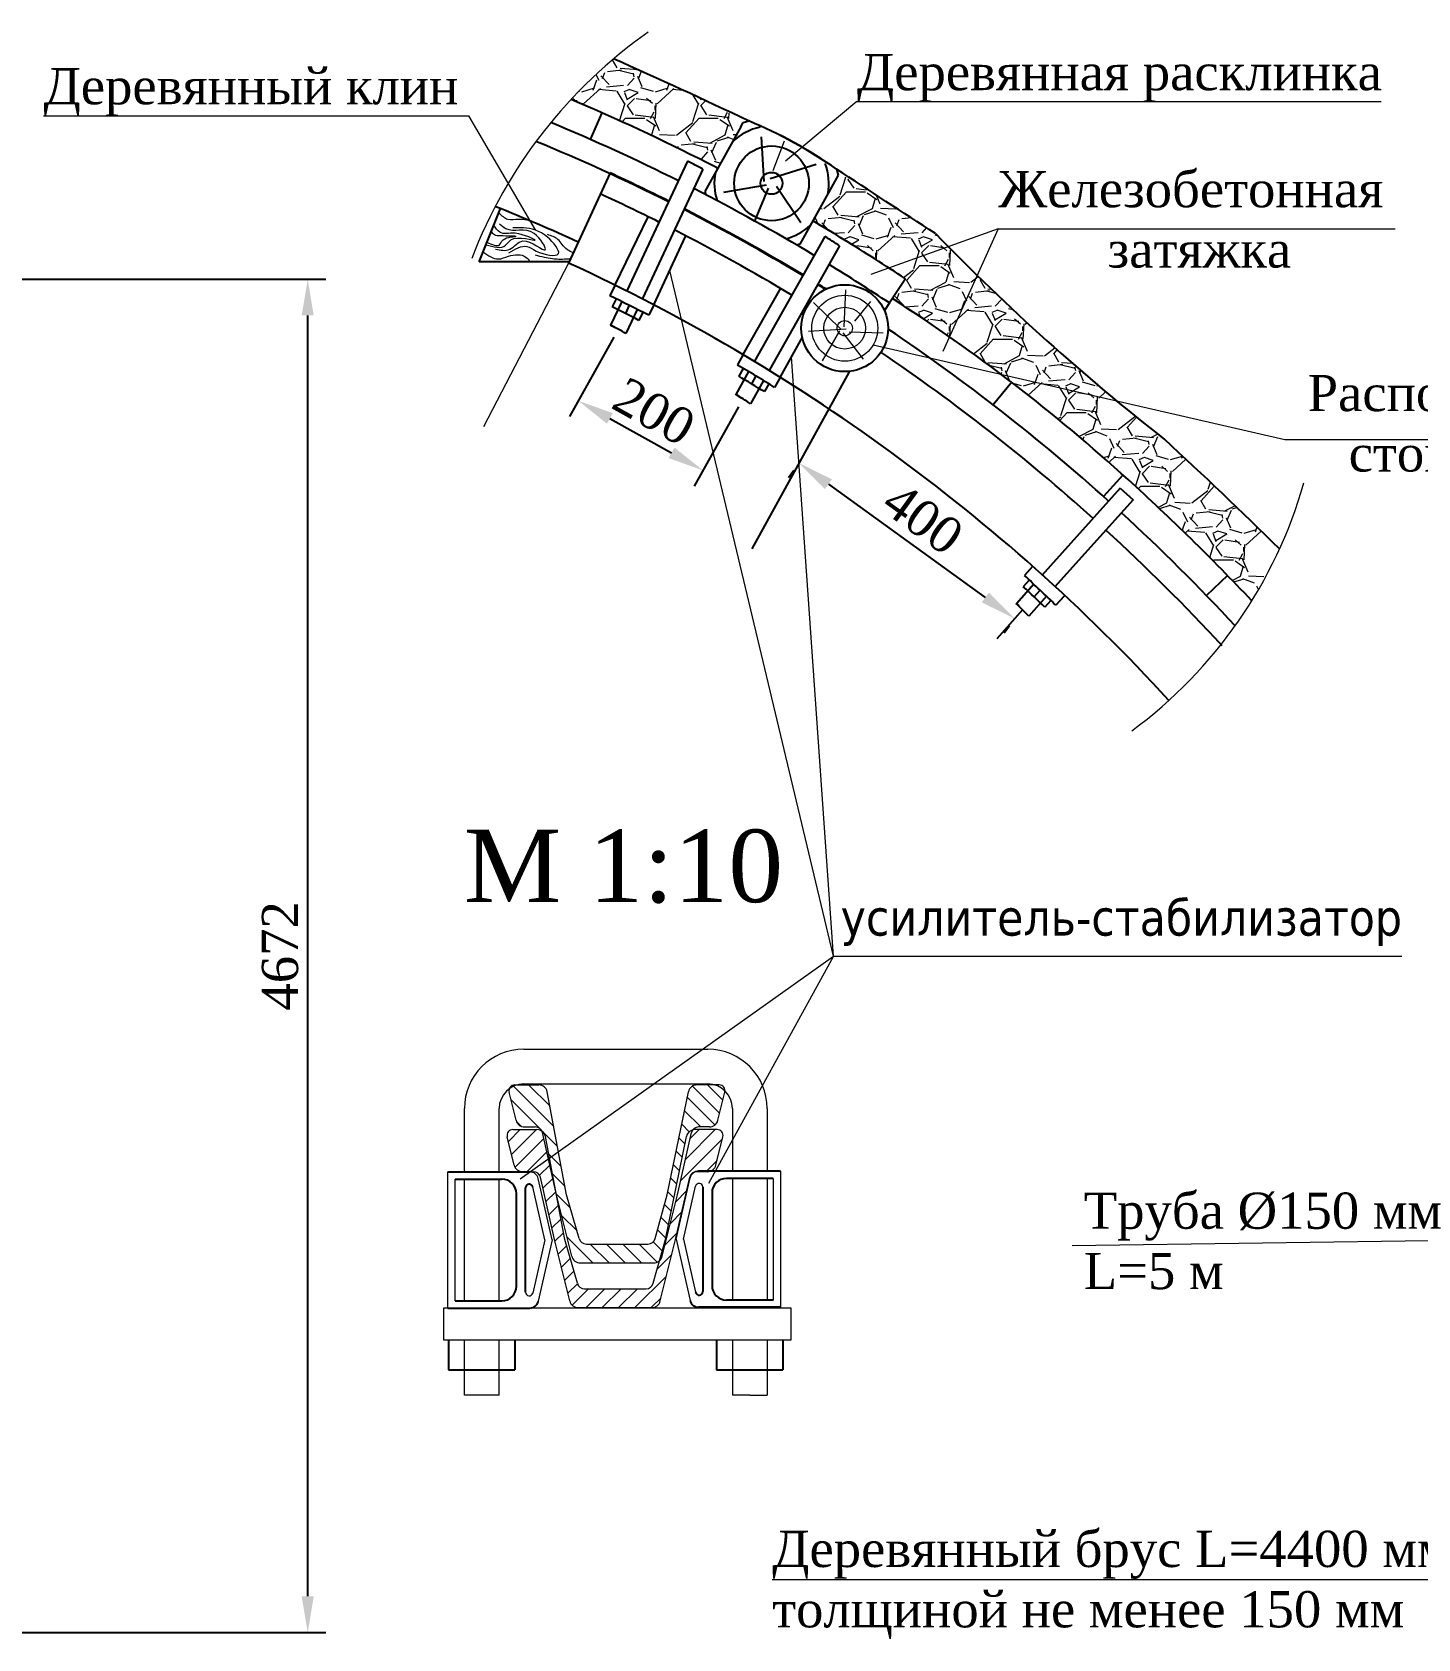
# Model space of a CAD drawing. Header units: millimetres. Extents: x -46762 to 161452, y -66984 to 31524.
# Drawn here: x -29747 to -24964, y 5030 to 10577 of the extents above; entities that cross this region are included whole.
import ezdxf

# ---------------------------------------------------------------- set-up
doc = ezdxf.new("R2010")
doc.units = ezdxf.units.MM
doc.header["$LTSCALE"] = 0.5
doc.linetypes.add('ACAD_ISO10W100', pattern=[18, 12, -3, 0, -3])
doc.styles.get("Standard").update_dxf_attribs({"font": 'TIMES.TTF'})
doc.dimstyles.new('ISO-25', dxfattribs={"dimscale": 50, "dimtxt": 2.5, "dimasz": 2.5, "dimexe": 1.25, "dimexo": 0.625, "dimtad": 1, "dimdec": 0, "dimtxsty": 'Standard', "dimcen": 2.5, "dimadec": 0, "dimazin": 0, "dimtfac": 1, "dimtdec": 0, "dimtmove": 0, "dimatfit": 3, "dimfxl": 1, "dimarcsym": 0})

# ---------------------------------------------------------------- blocks, each defined once
blk = doc.blocks.new('A$C09D607DF')
at = {"linetype": 'Continuous', "lineweight": 5}
h = blk.add_hatch(dxfattribs=at)
h.set_pattern_fill('ANSI31', color=0, scale=0.25, angle=90, style=0)
h.set_pattern_definition([(135, (-98.05743809437104, -98.13134297767908), (-0.5612660075668221, -0.561266007566822), [])])
h.paths.add_polyline_path([(18.94620011367904, 18.96781608404295), (19.42259977347042, 20.91832424968737, 0.04858621249417881), (19.43361533663803, 20.99512557346436, 0.1253742839857061), (18.70571474910826, 21.41343880634327), (17.49440222207103, 21.41343880634327, 0.3502210147694463), (16.9090557325889, 20.94611845854493), (15.45573450500231, 13.82406275634269), (14.60769759159838, 10.81230832636069, -0.3502210147694426), (14.11990885036327, 10.42287470319542), (9.866491824680807, 10.42287470319542, -0.3525944119714199), (9.377784446030967, 10.81643409839149), (8.502949975585139, 13.82406275634265), (7.168284812445222, 20.94116753210855, 0.3525944119711404), (6.581835958065554, 21.41343880634327), (5.088749634815431, 21.41343880634327, 0.08856486940563282), (4.550257220348077, 21.15410124650121, 0.1509262658458923), (4.536084707117013, 20.91832424968737), (5.012484366908367, 18.96781608404297, 0.3456682769124695), (5.595594359707794, 18.50998632978821), (6.340767462832432, 18.50998632978818, -0.2965557098655613), (6.79798676684823, 18.21265549285629, -0.2013704132998615), (7.042166413263805, 17.81733864649024), (7.73530401651486, 14.1211809264855), (7.802669519384837, 13.82406275634264), (8.86200986233723, 9.571166766545199, 0.3414216129694678), (9.442888767998399, 9.122179693283556), (14.51579571258902, 9.122179693283556, 0.1814492454108649), (14.91068194386176, 9.270362040881505), (15.32309323719858, 10.73501708130446), (16.7711309563759, 17.83118075050006, -0.2941898001681649), (17.21497679827233, 18.3061693360509, -0.2385231864864275), (17.617917017755, 18.50998632978818), (18.36309012087959, 18.50998632978818, 0.3456682769124868)])
h = blk.add_hatch(dxfattribs=at)
h.set_pattern_fill('ANSI31', color=0, scale=0.25, style=0)
h.set_pattern_definition([(45, (-98.05743809437104, -98.13134297767908), (-0.561266007566822, 0.5612660075668221), [])])
h.paths.add_polyline_path([(18.4414954126698, 15.45926586165805, 0.2478896031905699), (18.81355884587534, 15.87877040900479), (19.28995850566669, 17.82927857464921, 0.4862503889805882), (18.90121851046706, 18.3243931313051), (17.36176095426733, 18.3243931313051, 0.0618394580033782), (17.21497679827232, 18.30616933605089, 0.1005147359128034), (17.13128136590977, 18.12551316082715), (16.15601496120257, 13.82406275634257), (15.09975849480328, 9.5835474960368, -0.1560792443329042), (14.91068194386176, 9.270362040881514), (14.47505632379467, 7.723262651322528, -0.3502210147694585), (13.98726758255954, 7.333829028157254), (9.733850556877101, 7.333829028157254, -0.3525944119711502), (9.245143178227368, 7.72738842335286), (8.37030870778144, 10.73501708130445), (7.735304016514868, 14.12118092648544), (6.827403114677651, 18.12551316082715, 0.04606503180384051), (6.797986766848235, 18.21265549285629, 0.156266579877491), (6.449194690261834, 18.3243931313051), (4.792183434512921, 18.3243931313051, 0.4862503889805917), (4.403443439313293, 17.82927857464921), (4.879843099104662, 15.8787704090048, 0.345668276912469), (5.462953091904088, 15.42094065475004), (6.208126195028711, 15.42094065475001, -0.3532775433683881), (6.697091273641179, 15.02619345844443), (7.670028251581131, 10.73501708130454), (8.729368594533488, 6.482121091507057, 0.3414216129694682), (9.310247500194663, 6.03313401824542), (14.38315444478532, 6.03313401824542, 0.3414216129703957), (14.96403335044698, 6.482121091509003), (16.02337369339886, 10.73501708130442), (16.99631067133883, 15.02619345844446, -0.2873466245577055), (17.36679549029376, 15.40670641914097, -0.1058133088750645), (17.61237406432416, 15.45926586165805)])
at = {"color": 0, "linetype": 'Continuous', "lineweight": 9}
for p, q in [((5.286857255078303, 14.92270792615773), (26.92926857557563, 30.30862839939653)), ((26.92926857557563, 30.30862839939653), (18.29311325521326, 14.61083152129572)), ((26.92926857557563, 30.30862839939653), (66.15613676279713, 30.30862839939653)), ((24.00268378261534, 6.003045109688031), (4.013563597027314e-07, 6.00304510968806)), ((4.013563597027314e-07, 6.00304510968806), (4.013563597027314e-07, 3.802799133072654)), ((1.444902871734527, 6.00304510968806), (1.444902871734513, 6.005328826361335)), ((3.845437835231692, 6.00304510968806), (3.845437835231678, 6.005328826361335)), ((19.94902654869203, 6.100595488108951), (19.94902654869203, 6.003045109688031)), ((22.34956151218923, 6.100595488108951), (22.34956151218923, 6.003045109688031)), ((24.00268378261534, 3.802799133072625), (24.00268378261534, 6.003045109688031)), ((4.013563597027314e-07, 3.802799133072654), (24.00268378261534, 3.802799133072625))]:
    blk.add_line(p, q, dxfattribs=at)
at = {"color": 0, "linetype": 'Continuous', "lineweight": 20}
for p, q in [((5.545816767708857, 23.87655596583267), (18.24864761621487, 23.87655596583267)), ((5.545816767708843, 21.47602100233547), (18.24864761621485, 21.47602100233547)), ((1.444902871734527, 15.40881576042801), (1.444902871734527, 19.77564206985829)), ((3.845437835231706, 15.40881576042798), (3.845437835231692, 19.77564206985829)), ((19.949026548692, 19.77564206985829), (19.94902654869203, 15.50408242217563)), ((22.34956151218923, 19.77564206985829), (22.34956151218923, 15.50408242217563)), ((0.3085067102103523, 6.005328826361335), (0.3085067102103523, 15.40881576042801)), ((0.8086921854266649, 6.505514301577648), (0.8086921854266649, 14.9086302852117)), ((1.444902871734527, 6.505514301577648), (1.444902871734513, 14.90863028521167)), ((3.845437835231678, 6.50551430157762), (3.845437835231706, 14.90863028521164)), ((19.949026548692, 15.00389694695929), (19.94902654869206, 6.600780963325292)), ((22.34956151218923, 15.00389694695929), (22.3495615121892, 6.600780963325292)), ((22.76805701630498, 14.95908038644174), (22.76805701630498, 6.555964402807689)), ((23.26824249152129, 15.45926586165805), (23.26824249152129, 6.055778927591376)), ((1.44490287173447, 1.257269559573615e-07), (1.444902871734513, 3.802799133072654)), ((3.845437835231692, 1.257269559573615e-07), (3.845437835231692, 3.802799133072654)), ((19.94902654869203, 3.802799133072625), (19.949026548692, 1.518615505347043e-06)), ((22.34956151218923, 3.802799133072625), (22.34956151218923, 1.518615476925333e-06)), ((3.845437835231692, 1.257269559573615e-07), (2.645170353483095, 1.257269559573615e-07)), ((21.14929403044063, 1.257269275356521e-07), (19.94902654869203, 1.518615505347043e-06)), ((21.14929403044063, 1.257269275356521e-07), (22.34956151218923, 1.518615505347043e-06))]:
    blk.add_line(p, q, dxfattribs=at)
at = {"lineweight": 15}
for p, q in [((4.924824702316641, 21.41343880634327), (6.581835958065554, 21.41343880634327)), ((19.03385977827078, 21.41343880634327), (17.49440222207103, 21.41343880634327)), ((5.012484366908367, 18.96781608404297), (4.536084707117013, 20.91832424968737)), ((8.502949975585139, 13.82406275634264), (7.168284812445222, 20.94116753210855)), ((15.4557345050023, 13.82406275634264), (16.9090557325889, 20.94611845854493)), ((18.94620011367904, 18.96781608404294), (19.42259977347042, 20.91832424968737)), ((4.879843099104662, 15.8787704090048), (4.403443439313293, 17.82927857464921)), ((4.792183434512921, 18.3243931313051), (6.449194690261834, 18.3243931313051)), ((5.595594359707817, 18.50998632978821), (6.340767462832432, 18.50998632978818)), ((7.80266951938485, 13.82406275634264), (6.827403114677651, 18.12551316082715)), ((8.370308707781433, 10.73501708130448), (7.035643544641502, 17.85212185707039)), ((15.32309323719859, 10.73501708130448), (16.77641446478519, 17.85707278350677)), ((16.15601496120259, 13.82406275634264), (17.13128136590977, 18.12551316082715)), ((18.90121851046707, 18.3243931313051), (17.36176095426733, 18.3243931313051)), ((18.36309012087959, 18.50998632978818), (17.617917017755, 18.50998632978818)), ((18.81355884587533, 15.87877040900477), (19.28995850566669, 17.82927857464921)), ((5.462953091904112, 15.42094065475004), (6.208126195028711, 15.42094065475001)), ((7.670028251581144, 10.73501708130448), (6.694761846873931, 15.03646748578899)), ((16.02337369339888, 10.73501708130448), (16.99864009810607, 15.03646748578899)), ((18.23044885307588, 15.42094065475001), (17.48527574995127, 15.42094065475001)), ((8.858925985784154, 9.583547496036772), (7.80266951938485, 13.82406275634264)), ((9.3777844460311, 10.81643409839103), (8.502949975585139, 13.82406275634264)), ((14.60769759159838, 10.81230832636069), (15.4557345050023, 13.82406275634264)), ((15.09975849480328, 9.5835474960368), (16.15601496120259, 13.82406275634264)), ((8.72628471798042, 6.494501820998607), (7.670028251581144, 10.73501708130448)), ((9.245143178227366, 7.727388423352863), (8.370308707781433, 10.73501708130448)), ((9.866491824680807, 10.42287470319542), (14.11990885036327, 10.42287470319542)), ((14.47505632379467, 7.723262651322528), (15.32309323719859, 10.73501708130448)), ((14.96711722699958, 6.494501820998636), (16.02337369339888, 10.73501708130448)), ((9.442888767998411, 9.122179693283556), (14.51579571258902, 9.122179693283556)), ((9.733850556877101, 7.333829028157254), (13.98726758255954, 7.333829028157254)), ((9.310247500194677, 6.03313401824542), (14.38315444478532, 6.03313401824542))]:
    blk.add_line(p, q, dxfattribs=at)
at = {"color": 0, "linetype": 'Continuous'}
for p, q in [((0.3085067102103523, 15.40881576042801), (5.964375137407458, 15.40881576042796)), ((0.8086921854266649, 14.9086302852117), (4.034832760746056, 14.90863028521167)), ((23.26824249152129, 15.45926586165805), (17.61237406432416, 15.45926586165805)), ((22.76805701630498, 14.95908038644174), (19.54191644098559, 14.95908038644174)), ((5.035203711178681, 7.505885252010245), (5.035203711178681, 13.90825933477905)), ((5.671834905497448, 7.097743178098796), (5.671834905497448, 14.31640140869052)), ((17.9049142962342, 14.36685150992056), (17.9049142962342, 7.148193279328837)), ((18.54154549055296, 13.95870943600912), (18.54154549055296, 7.556335353240314)), ((0.3085067102103523, 6.005328826361335), (5.964375137407472, 6.005328826361335)), ((0.8086921854266649, 6.505514301577648), (4.034832760746056, 6.50551430157762)), ((23.26824249152129, 6.055778927591376), (17.61237406432416, 6.05577892759139)), ((22.76805701630498, 6.555964402807689), (19.54191644098559, 6.555964402807689)), ((0.3550143466170539, 3.802799133072668), (0.3550143466170539, 1.74460190262198)), ((4.935326360349137, 3.802799133072668), (4.935326360349137, 1.74460190262198)), ((18.85913802357459, 3.802799133072639), (18.85913802357459, 1.744601902621952)), ((23.43945003730667, 3.802799133072639), (23.43945003730667, 1.744601902621952)), ((0.3550143466170539, 1.74460190262198), (4.935326360349137, 1.74460190262198)), ((18.85913802357459, 1.744601902621952), (23.43945003730667, 1.744601902621952))]:
    blk.add_line(p, q, dxfattribs=at)
at = {"lineweight": 20}
for p, q in [((7.509590697824663, 10.70707229339465), (6.549523446695261, 14.9414862399538)), ((16.06715850390698, 10.75752239462471), (17.02722575503635, 14.9919363411839)), ((16.58003922212188, 10.75752239462469), (17.4109193209984, 14.42215138229454)), ((6.996709979609747, 10.70707229339462), (6.165829880733227, 14.37170128106453)), ((6.996709979609747, 10.70707229339462), (6.165829880733227, 7.04244330572476)), ((7.509590697824663, 10.70707229339465), (6.549523446695275, 6.472658346835487)), ((16.06715850390698, 10.75752239462471), (17.02722575503635, 6.523108448065557)), ((16.5800392221219, 10.75752239462474), (17.41091932099842, 7.092893406954829))]:
    blk.add_line(p, q, dxfattribs=at)
at = {"color": 0, "linetype": 'ACAD_ISO10W100', "lineweight": 20}
blk.add_line((2.645170353483095, 1.257269559573615e-07), (1.444902871734499, 1.257269559573615e-07), dxfattribs=at)
at = {"color": 0, "linetype": 'Continuous', "lineweight": 20}
for centre, radius, start, end in [((5.545816767708843, 19.77564206985829), 4.100913895974372, 90, 180), ((18.24864761621485, 19.77564206985829), 4.100913895974372, 0, 90), ((5.545816767708843, 19.77564206985829), 1.700378932477179, 90, 180), ((18.24864761621485, 19.77564206985829), 1.700378932477179, 0, 90), ((17.65482155862603, 14.36685150992054), 0.2500927376081563, 0, 167.2253243879891), ((5.92192764310559, 7.097743178098824), 0.2500927376081563, 180, 347.2253243879891)]:
    blk.add_arc(centre, radius, start, end, dxfattribs=at)
at = {"lineweight": 15}
for centre, radius, start, end in [((4.924824702316641, 21.01327160993043), 0.4001671964128593, 90, 193.725423618756), ((6.581835958065554, 20.81318801172398), 0.600250794619289, 12.31053783075211, 90), ((17.49440222207103, 20.81318801172398), 0.600250794619289, 90, 167.2053068036411), ((19.03385977827078, 21.01327160993043), 0.4001671964128593, 346.274576381244, 90), ((5.595594359707817, 19.11023712440749), 0.600250794619289, 193.725423618756, 270), ((18.36309012087959, 19.11023712440749), 0.600250794619289, 270, 346.274576381244), ((4.792183434512921, 17.92422593489226), 0.4001671964128593, 90, 193.725423618756), ((6.340767462832432, 18.00977733427212), 0.5002089955160741, 13.37803375582562, 90), ((6.449194690261834, 17.72414233668582), 0.600250794619289, 12.31053783075211, 90), ((17.36176095426733, 17.72414233668582), 0.600250794619289, 90, 167.2053068036411), ((17.617917017755, 18.00977733427209), 0.5002089955160741, 90, 166.6219662441744), ((18.90121851046707, 17.92422593489226), 0.4001671964128593, 346.274576381244, 90), ((5.462953091904112, 16.02119144936933), 0.600250794619289, 193.725423618756, 270), ((18.23044885307588, 16.02119144936933), 0.600250794619289, 270, 346.274576381244), ((6.208126195028711, 14.92073165923398), 0.5002089955160741, 13.37803375582562, 90), ((17.48527574995124, 14.92073165923398), 0.5002089955160329, 89.99999999999675, 166.6219662441777), ((9.866491824680793, 10.92308369871148), 0.5002089955160741, 192.3105378307521, 270), ((14.11990885036326, 10.92308369871148), 0.5002089955160741, 270, 347.2053068036411), ((9.442888767998397, 9.72243048790287), 0.600250794619289, 193.3780337558256, 270), ((14.51579571258901, 9.72243048790287), 0.600250794619289, 270, 346.6219662441744), ((9.733850556877087, 7.834038023673344), 0.5002089955160741, 192.3105378307521, 270), ((13.98726758255953, 7.834038023673344), 0.5002089955160741, 270, 347.2053068036411), ((9.310247500194663, 6.633384812864705), 0.600250794619289, 193.3780337558256, 270), ((14.3831544447853, 6.633384812864705), 0.600250794619289, 270, 346.6219662441744)]:
    blk.add_arc(centre, radius, start, end, dxfattribs=at)
at = {"color": 0, "linetype": 'Continuous'}
for centre, radius, start, end in [((4.034832760746042, 13.90825933477907), 1.000370950432625, 0, 90), ((5.92192764310559, 14.31640140869052), 0.2500927376081563, 12.77467561201012, 180), ((19.54191644098557, 13.95870943600909), 1.000370950432625, 90, 180), ((4.034832760746042, 7.505885252010273), 1.000370950432625, 270, 0), ((17.65482155862603, 7.148193279328837), 0.2500927376081563, 192.7746756120101, 0), ((19.54191644098557, 7.556335353240286), 1.000370950432625, 180, 270), ((5.964375137407472, 6.60532882636133), 0.6, 270, 347.2253243879891), ((17.61237406432416, 6.655778927591371), 0.6, 192.7746756120109, 270)]:
    blk.add_arc(centre, radius, start, end, dxfattribs=at)
at = {"color": 0, "linetype": 'Continuous', "lineweight": 15}
for centre, start, end in [((5.964375137407458, 14.80881576042799), 12.77467561201091, 90), ((17.61237406432416, 14.85926586165806), 90, 167.2253243879891)]:
    blk.add_arc(centre, 0.6, start, end, dxfattribs=at)
at = {"color": 0, "linetype": 'Continuous', "insert": (27.42054997481841, 34.22404345113307), "char_height": 2.5, "width": 127.9812, "attachment_point": 1}
blk.add_mtext('{\\fTahoma|b0|i0|c204|p32;усилитель-стабилизатор}', dxfattribs=at)
blk = doc.blocks.new('*D14')
at = {"color": 0, "lineweight": -2}
for p, q in [((-27739.60231879474, 9524.283995033382), (-27892.66715859415, 9250.160636951896)), ((-27308.67208789503, 9283.661425621476), (-27461.73692769443, 9009.53806753999)), ((-27753.05822377808, 9243.78919131347), (-27540.40513207333, 9125.048082775898))]:
    blk.add_line(p, q, dxfattribs=at)
at = {"color": 0}
for points in [[(-27742.90143537189, 9261.97895291305), (-27763.21501218428, 9225.59942971389), (-27862.19679337557, 9304.729921750637)], [(-27530.24834366714, 9143.237844375479), (-27550.56192047953, 9106.858321176318), (-27431.26656247585, 9064.107352338731)]]:
    blk.add_solid(points, dxfattribs=at)
at = {"layer": 'Defpoints', "color": 0}
for p in [(-27724.36713618545, 9551.568637432752), (-27293.43690528573, 9310.946068020847), (-27431.26656247585, 9064.107352338731)]:
    blk.add_point(p, dxfattribs=at)
at = {"color": 0, "lineweight": 15, "insert": (-27600.4988851337, 9267.216805652435), "char_height": 125, "attachment_point": 5, "rotation": 330.8219082377833}
blk.add_mtext('200', dxfattribs=at)
blk = doc.blocks.new('*D15')
at = {"color": 0, "lineweight": -2}
for p, q in [((-27118.34927339626, 9064.251981362057), (-27136.6355470153, 9038.910815304775)), ((-26998.69833554902, 9016.448052943331), (-26457.04628378178, 8625.59004733534)), ((-26373.96789317212, 8527.103786802727), (-26392.25416679116, 8501.762620745445))]:
    blk.add_line(p, q, dxfattribs=at)
at = {"color": 0}
for points in [[(-26986.50748646974, 9033.34216364807), (-27010.8891846283, 8999.553942238588), (-27100.06299977746, 9089.593147418997)], [(-26444.8554347025, 8642.484158040079), (-26469.23713286105, 8608.695936630596), (-26355.68161955333, 8552.44495285967)]]:
    blk.add_solid(points, dxfattribs=at)
at = {"layer": 'Defpoints', "color": 0}
for p in [(-27100.06299977734, 9089.593147419168), (-26355.68161955321, 8552.444952859838), (-26355.68161955333, 8552.44495285967)]:
    blk.add_point(p, dxfattribs=at)
at = {"color": 0, "lineweight": 15, "insert": (-26672.38065453777, 8897.91953170702), "char_height": 125, "attachment_point": 5, "rotation": 324.1856525165645}
blk.add_mtext('400', dxfattribs=at)
blk = doc.blocks.new('*D16')
at = {"color": 0, "lineweight": -2}
for p, q in [((-30194.3354701377, 9724.22949339533), (-28733.52524165245, 9724.22949339533)), ((-28796.02524165245, 5177.229493395344), (-28796.02524165245, 9599.22949339533)), ((-30194.33547013759, 5052.229493395344), (-28733.52524165245, 5052.229493395344))]:
    blk.add_line(p, q, dxfattribs=at)
at = {"color": 0}
for points in [[(-28816.85857498578, 9599.22949339533), (-28775.19190831911, 9599.22949339533), (-28796.02524165245, 9724.22949339533)], [(-28816.85857498578, 5177.229493395344), (-28775.19190831912, 5177.229493395344), (-28796.02524165245, 5052.229493395344)]]:
    blk.add_solid(points, dxfattribs=at)
at = {"layer": 'Defpoints', "color": 0}
for p in [(-30225.5854701377, 9724.22949339533), (-28796.02524165245, 9724.22949339533), (-30225.58547013759, 5052.229493395344)]:
    blk.add_point(p, dxfattribs=at)
at = {"color": 0, "lineweight": 15, "insert": (-28891.03695758612, 7388.229493395333), "char_height": 125, "attachment_point": 5, "rotation": 90}
blk.add_mtext('4672', dxfattribs=at)

msp = doc.modelspace()

# ---------------------------------------------------------------- hatches: boundary and pattern name
at = {"lineweight": 9, "ltscale": 2}
h = msp.add_hatch(dxfattribs=at)
h.set_pattern_fill('GRAVEL', color=256, scale=10, style=0)
h.set_pattern_definition([(228.0128, (-75168.02193889493, -15744.16491328317), (-2032.001726589601, -2286.002808951258), [34.1721, -3383.05]), (184.9697, (-75190.88193889527, -15769.5649132832), (3048.004930617913, 253.9982075387458), [58.6405, -5805.400000000001]), (132.5104, (-75249.3019388952, -15774.64491328321), (2539.99815183317, -2794.002729246041), [41.3482, -4093.47]), (267.2737, (-75348.36193889525, -15838.14491328318), (253.9988970828173, 5079.998365336643), [53.40049999999999, -5286.639999999999]), (292.8337, (-75350.90193889529, -15891.48491328321), (-1270.003605550191, 3048.001733005111), [52.36340000000001, -5183.980000000001]), (357.2737, (-75330.58193889546, -15939.74491328319), (-5079.998365336643, 253.9988970828175), [53.40049999999999, -5286.639999999999]), (37.6942, (-75277.24193889514, -15942.2849132832), (-3302.002086123994, -2539.997735698489), [70.6194, -6991.310000000001]), (72.2553, (-75221.36193889525, -15899.1049132832), (1778.00355654672, 5588.00162060364), [66.67200000000003, -6600.530000000002]), (121.4296, (-75201.04193889495, -15835.60491328318), (-2032.000523526448, 3301.996115997269), [53.5813, -5304.55]), (175.2364, (-75228.9819388949, -15789.8849132832), (2793.997805305446, -253.9976162721156), [61.17129999999997, -2997.389999999999]), (222.3974, (-75289.94193889532, -15784.80491328319), (-3048.000091723971, -2793.996365063697), [79.10780000000001, -7831.680000000001]), (138.8141, (-75096.90193889529, -15840.68491328319), (-1777.998867422473, 1523.997655712401), [27.0005, -2673.06]), (171.4692, (-75117.22193889512, -15822.90491328319), (3301.994959559141, -508.0012800045699), [51.36819999999996, -5085.459999999997]), (225, (-75168.02193889493, -15815.2849132832), (-5.329070518200752e-14, -253.9998268700197), [35.9209, -323.289]), (203.1986, (-75185.8019388952, -15784.80491328319), (1270.004282559083, 508.0022274306265), [19.3441, -1915.06]), (291.8014, (-75203.58193889546, -15792.42491328318), (-254.0001781894509, 762.0004908731864), [27.3566, -1340.48]), (30.9638, (-75193.4219388953, -15817.82491328318), (761.9991954808227, 508.0003958660552), [44.43199999999998, -1436.629999999999]), (161.5651, (-75155.32193889521, -15794.96491328319), (508.0002318180981, -253.9996222465077), [32.1287, -771.0899999999999]), (16.38950000000001, (-75350.90193889529, -15792.42491328318), (2540.001401396935, 761.9984149967805), [45.0088, -4455.88]), (70.3462, (-75307.72193889512, -15779.7249132832), (-1015.997168867651, -2793.9960488545), [37.7599, -3738.22]), (293.1986, (-75155.32193889521, -15744.16491328317), (-508.0022274306264, 1270.004282559084), [38.688, -1895.72]), (343.6105, (-75140.08193889499, -15779.7249132832), (-2540.001401396935, 761.9984149967812), [45.00879999999999, -4455.879999999998]), (339.444, (-75350.90193889529, -15949.90491328319), (-1270.001576425591, 507.9993836050139), [43.40349999999999, -2126.77]), (294.7751, (-75310.26193889516, -15965.14491328318), (-1269.997040362684, 2793.998702615667), [36.36719999999998, -3600.359999999998]), (66.80140000000002, (-75152.78193889518, -15998.1649132832), (508.0022274306268, 1270.004282559083), [38.688, -1895.72]), (17.35400000000001, (-75137.54193889542, -15962.60491328318), (-3302.000178185996, -1015.998467560563), [42.57829999999999, -4215.239999999999]), (69.444, (-75277.24193889514, -15998.1649132832), (-507.9993836050145, -1270.001576425591), [21.7018, -2148.48]), (101.3098999999999, (-75168.02193889493, -15998.1649132832), (-253.9987462887348, 1015.996746090262), [12.9515, -1282.2]), (165.9638, (-75170.56193889544, -15985.46491328316), (762.0005354697174, -253.9995604123642), [52.3634, -994.9049999999999]), (186.0090000000001, (-75221.36193889525, -15972.76491328318), (2539.996254442795, 253.9994068547859), [48.52670000000001, -4804.140000000001]), (303.6901, (-75193.4219388953, -15840.68491328319), (-254.0000871307233, 507.999509923184), [36.63240000000001, -879.1780000000002]), (353.1572, (-75173.10193889501, -15871.16491328317), (4318.001785664343, -508.002275165484), [63.95569999999999, -6331.599999999999]), (60.94540000000001, (-75109.60193889547, -15878.7849132832), (-1015.997636582909, -1777.995761083413), [26.1508, -2588.94]), (90, (-75096.90193889529, -15855.92491328318), (-254, 254), [15.24, -238.76]), (120.2564, (-75226.44193889532, -15965.14491328318), (1015.997846683611, -1777.999103247756), [35.2867, -3493.39]), (48.01279999999999, (-75244.22193889512, -15934.66491328317), (2032.001726589601, 2286.002808951258), [68.3443, -3348.880000000001]), (0, (-75198.50193889538, -15883.86491328321), (254, 254), [66.04, -187.96]), (325.3048, (-75132.46193889534, -15883.86491328321), (-2539.995599095369, 1778.000169048476), [40.161, -3975.93]), (254.0546, (-75099.44193889532, -15906.7249132832), (-254.0006479701474, -1016.002420320363), [36.98290000000001, -1812.17]), (207.646, (-75109.60193889547, -15942.2849132832), (-4825.998304902272, -2540.001597472339), [60.2145, -5961.25]), (175.4261, (-75162.94193889532, -15970.22491328317), (-3302.000760474751, 253.9987711219462), [63.70289999999998, -6306.579999999998]), (175.4261, (-75162.94193889532, -15970.22491328317), (-3302.000760474751, 253.9987711219462), [63.70289999999998, -6306.579999999998])])
edge = h.paths.add_edge_path()
edge.add_line((-27001.01959570502, 10018.27750439606), (-27052.62134874013, 9925.604857740296))
edge.add_arc((-30611.78994731191, 3874.760380567161), 7019.999999999939, 56.456750909432174, 59.53552215327932, ccw=False)
edge.add_line((-26732.77467873884, 9725.712486521654), (-26777.99354027196, 9657.506157132097))
edge.add_arc((-30036.82089577108, 4574.85580759908), 6037.656027677945, 47.58526394354152, 57.33334976825648, ccw=False)
edge.add_arc((-30999.40200929908, 3462.680848196753), 7508.112089922222, 43.322250167122775, 47.88667594765559, ccw=False)
edge.add_arc((-26907.54382377775, 9462.830463255108), 1611.937425886428, 328.2247887507435, 335.4426748058747)
edge.add_arc((-36393.02591561531, -2304.460540118023), 15591.322076701, 45.37873856102858, 47.39227375525829)
edge.add_arc((-21058.53508575452, 15283.2160336028), 7759.202396224588, 224.1154247211215, 231.9764750991722, ccw=False)
edge.add_arc((-30611.78994731238, 3874.760380567335), 7207.499999999898, 56.45675090943025, 59.9912567646652)
edge.add_arc((-27194.99107369227, 10055.33781128341), 197.4801271499235, -10.816606256766988, 17.91641756815079, ccw=False)
edge = h.paths.add_edge_path()
edge.add_line((-27380.81464015558, 10107.0311195949), (-27292.612431362, 10265.43527544253))
edge.add_line((-27292.61243136186, 10265.43527544257), (-27283.8249341116, 10267.93683057315))
edge.add_arc((-30611.78994731238, 3874.760380567161), 7207.499999999993, 62.50078970643623, 62.93395090022079)
edge.add_arc((-30361.03973676921, 4384.633088614231), 6639.377259074061, 62.85876709218372, 66.75297059805753)
edge.add_arc((-26645.98054099833, 9189.237944975896), 1696.143060100733, 130.1882152694895, 137.0368818278195)
edge.add_arc((-30848.5264956039, 3389.638995733396), 7559.717895889378, 63.00920266219691, 66.93820090047268, ccw=False)
edge.add_arc((-30611.78994731238, 3874.760380566957), 7020.000000000182, 62.59657258708057, 62.93395089995562, ccw=False)
edge = h.paths.add_edge_path()
edge.add_arc((-27194.99107369227, 10055.33781128341), 37.80096561042683, 193.7548780016032, 240.8901735050172)
edge.add_line((-27213.38068511528, 10022.31153094803), (-27215.05552441654, 10018.26062556707))
edge.add_arc((-30611.78994731191, 3874.760380567015), 7019.999999999785, 61.06184317127924, 61.45995801535967)
edge.add_line((-27257.82476676819, 10041.71405054858), (-27231.70797679916, 10046.34992903501))

# ---------------------------------------------------------------- linework, layer by layer
at = {"lineweight": 15, "ltscale": 0.05}
for p, q in [((-26900.24048282175, 10337.33571437186), (-27147.31011348413, 10132.05094835501)), ((-26900.24048282175, 10337.33571437186), (-25090.76579578905, 10337.33571437186)), ((-26412.55724627554, 9897.974274940525), (-26852.59681942407, 9740.712632350123)), ((-26157.6710612444, 6387.904726516699), (-24832.5951640054, 6406.691788522294))]:
    msp.add_line(p, q, dxfattribs=at)
at = {"lineweight": 15, "ltscale": 2}
for p, q in [((-29708.12491183096, 10288.66034941328), (-28240.8607855672, 10288.66034941328)), ((-28240.8607855672, 10288.66034941328), (-28011.24657016189, 9894.276596667105)), ((-26412.55724627554, 9897.974274940525), (-26604.21132776319, 9475.058276523105)), ((-26412.55724627554, 9897.974274940525), (-25042.07195529234, 9897.974274940525)), ((-27895.65396760518, 9780.0635344908), (-28189.60944449682, 9214.812354703172)), ((-26981.05899322472, 7387.576224537388), (-27546.45353749038, 9754.61425694346)), ((-26844.0414143839, 9497.86208274416), (-25422.87132541569, 9170.628640293198)), ((-26981.05899322472, 7387.576224537388), (-27125.67683991983, 9455.926942771139)), ((-25422.87132541569, 9170.628640293198), (-24490.15699337324, 9170.628640293198)), ((-27192.86091060167, 5235.466182736518), (-24904.77770724101, 5235.466182736518))]:
    msp.add_line(p, q, dxfattribs=at)
at = {"ltscale": 2}
for p, q in [((-27780.58038999407, 10298.5172597267), (-27820.91101046863, 10207.01075147652)), ((-28204.67669622922, 9784.524126752767), (-28130.62428980738, 9967.985993324537)), ((-27734.97679715001, 9704.656295639761), (-27620.90690158111, 9940.195954980372)), ((-27600.64763343507, 9637.947459130082), (-27492.25944154532, 9871.281054756837)), ((-27893.60232439285, 9784.524126752767), (-28204.67669622922, 9784.524126752767)), ((-26732.7746787385, 9725.712486521643), (-26788.03130649612, 9642.365590425452)), ((-27292.56660841711, 9464.398466453058), (-27163.19420568034, 9692.93011590733)), ((-27163.60322135915, 9387.829295820193), (-27087.75045848088, 9524.024589722085)), ((-26926.70451803751, 9404.741825133333), (-27263.04409092045, 8793.309545655466)), ((-26366.09447645678, 9368.503464979294), (-26429.91301961738, 9290.636266480105)), ((-25982.04629255961, 9048.343622013072), (-26048.83663422806, 8973.707655507023)), ((-25621.5796383658, 8701.364499664287), (-25693.45879297798, 8631.841934030926)), ((-26328.52791877958, 8583.04906911715), (-26417.57487425566, 8482.686934302892))]:
    msp.add_line(p, q, dxfattribs=at)
at = {"ltscale": 0.05}
for p, q in [((-27300.99905639181, 10250.37356353667), (-27292.6124313617, 10265.43527544257)), ((-27292.6124313617, 10265.43527544257), (-27273.66310301259, 10270.8296201806)), ((-27300.99905639181, 10250.37356353667), (-27425.00301654218, 10027.67230811376)), ((-27220.99647956602, 10062.09754787704), (-27229.5098978906, 10216.2345434396)), ((-27199.79724341501, 10071.98225774658), (-27041.51806797963, 10121.82505051162)), ((-26970.76223478907, 10104.04717612162), (-26964.97913084168, 10083.00331445305)), ((-27214.03282816063, 10049.48736826143), (-27360.83560690968, 10023.42904162336)), ((-27178.24441213561, 10046.01297677198), (-27093.4448399792, 9920.16054813751)), ((-26964.97913084168, 10083.00331445305), (-27097.36971602251, 9845.2403471242)), ((-27425.00301654218, 10027.67230811376), (-27421.5381397069, 10015.50084113626)), ((-27206.60211435134, 10038.70674496068), (-27253.51239670272, 9925.245641525253)), ((-27097.36971602251, 9845.2403471242), (-27108.0623838141, 9842.196443130642))]:
    msp.add_line(p, q, dxfattribs=at)
at = {"lineweight": 9, "ltscale": 2}
msp.add_line((-27189.01608525848, 10099.30447868403), (-27150.4934574943, 10202.24660395286), dxfattribs=at)
for p, q in [((-27484.73369516905, 10131.95382217562), (-27694.59651237485, 9684.718344597359)), ((-27431.67237667476, 10103.78971889411), (-27640.88301817574, 9658.085561460966)), ((-27752.53449482843, 10091.22758529373), (-27895.65396760518, 9780.0635344908)), ((-27011.06460858682, 9871.782082181908), (-27253.79069782466, 9441.496107447147)), ((-26960.2584626482, 9839.728131273368), (-27202.21966741701, 9410.920407628946)), ((-27734.97679715001, 9704.656295639761), (-27752.66549745938, 9666.965221814171)), ((-27731.89117502661, 9656.329089249066), (-27744.94562671789, 9628.51267007316)), ((-27712.26955793245, 9647.120518912816), (-27750.55722421312, 9565.537178635468)), ((-27686.45449872638, 9634.245917736353), (-27698.65526015456, 9605.516290675114)), ((-27658.62589958633, 9620.197265098323), (-27697.60251405751, 9537.145914359444)), ((-27639.81107960863, 9610.481028026315), (-27652.88884198599, 9582.2982715127)), ((-27600.64763343507, 9637.947459130082), (-27618.5564565556, 9599.656863623459)), ((-26788.03130649612, 9642.365590425452), (-26805.37226887209, 9616.209173575571)), ((-26830.85519300839, 9577.771745950922), (-26830.85519300839, 9577.771745950922)), ((-27292.56660841711, 9464.398466453058), (-27313.02487667635, 9428.136000671047)), ((-27274.22638065873, 9405.325457707459), (-27318.50885105523, 9326.834377859977)), ((-27293.10427789678, 9415.975838963896), (-27308.20270061922, 9389.213747939066)), ((-27222.74671633277, 9374.465324240946), (-27267.82600541264, 9294.56187605986)), ((-27249.44659163411, 9390.556074065607), (-27263.76201902785, 9362.819481105435)), ((-27163.60322135915, 9387.829295820193), (-27184.32583725662, 9350.985451827255)), ((-27204.71132739003, 9363.369042912454), (-27219.86039581898, 9336.243384224672)), ((-25991.26450923504, 9002.739583510156), (-26261.54297124922, 8701.910696346959)), ((-25991.26450923504, 9002.739583510156), (-25946.97190046791, 8962.278292712954)), ((-25946.95288007533, 8962.299457843146), (-26217.81965627815, 8660.889770899557)), ((-26294.43714899862, 8732.668823086515), (-26322.26475953867, 8701.698978779295)), ((-26289.32864363815, 8671.025595644851), (-26349.56225306632, 8603.990536941892)), ((-26305.4512521172, 8685.512386898317), (-26325.98832895928, 8662.656307630623)), ((-26245.7561387695, 8629.74678151143), (-26307.07483849983, 8561.506751575944)), ((-26288.77566568117, 8627.69356825027), (-26267.76299676239, 8650.69594670238)), ((-26230.55262435373, 8615.007179649028), (-26251.21789959885, 8591.807135844356)), ((-26185.12204402177, 8629.981915855597), (-26213.333662492, 8598.501759675246))]:
    msp.add_line(p, q)
at = {"lineweight": 9}
for p, q in [((-26939.24660808188, 9688.024828146881), (-26945.06233997017, 9560.17401631132)), ((-27049.74589110061, 9643.47075201993), (-26954.75522645102, 9550.488351415861)), ((-26853.94882991277, 9647.345000370324), (-26908.22922048792, 9579.545346102195)), ((-27067.19316219387, 9544.676934870795), (-26937.30795535776, 9552.42547559108)), ((-26960.57103376734, 9546.614059045924), (-27020.66715623077, 9442.008869371266)), ((-26927.61506887728, 9542.73981069562), (-26809.36132581774, 9538.865562345272)), ((-26948.93949456236, 9538.865562345272), (-26879.15041019005, 9447.820285916332))]:
    msp.add_line(p, q, dxfattribs=at)
at = {"ltscale": 0.05}
for radius in [129.0079901910371, 37.80096561042712]:
    msp.add_circle((-27194.99107369193, 10055.33781128341), radius, dxfattribs=at)
msp.add_circle((-26942.38396398468, 9555.153498963027), 150)
at = {"lineweight": 9}
for radius in [113.8137225219084, 72.09065064645405, 26.32313754972999]:
    msp.add_circle((-26942.38396398468, 9555.153498963027), radius, dxfattribs=at)
at = {"lineweight": 15, "ltscale": 2}
for centre, radius, start, end in [((-26645.98054099806, 9189.237944975894), 1696.143060100697, 125.0802487755163, 159.0464882960599), ((-26907.54382377781, 9462.830463255095), 1611.937425886427, 306.3894345074264, 344.1224982811729)]:
    msp.add_arc(centre, radius, start, end, dxfattribs=at)
for centre, radius, start, end in [((-34921.55514200786, -5753.233178206365), 17755.18998918123, 64.48745181634946, 66.14345435091641), ((-30848.5264956038, 3389.638995733349), 7559.717895889397, 63.00920266252638, 66.93820090063876), ((-30611.78994731235, 3874.760380567141), 6920.000000000002, 63.43087421171484, 67.43772962444868), ((-27842.10433204353, 8876.677909218397), 1505.215056989054, 54.62804407719996, 67.83562372749265), ((-27886.14289470679, 8800.031408377918), 1593.229071751928, 54.93227547015852, 67.39184639363852), ((-30611.78994731235, 3874.760380567141), 6840.000000000002, 63.41413308450731, 67.6270515117394), ((-30717.74266513166, 3976.881990739712), 6952.500000000001, 61.79381794208015, 62.28887994332294), ((-30611.78994731199, 3874.760380567186), 7019.999999999896, 62.5965725871033, 62.93395090036034), ((-968821.0820108003, -1439117.957289212), 1728388.394744854, 56.96662822051636, 56.98013434899037), ((-30611.78994731235, 3874.760380567141), 6842.500000000015, 63.41466217194593, 65.29999999985408), ((-30611.78994731235, 3874.760380567141), 6762.500000000015, 63.39753727555234, 65.29999999985408), ((-30611.78994731235, 3874.760380567141), 6920.000000000002, 59.00176081176122, 62.93395090036034), ((-30624.27506332169, 3790.066225506489), 6662.205853757926, 65.5068167612297, 68.16773923503274), ((-30611.78994731235, 3874.760380567141), 6840.000000000002, 58.98338518758159, 62.91147457497777), ((-30611.78994731235, 3874.760380567141), 6842.500000000015, 58.9839659321883, 62.91218492028187), ((-30611.78994731235, 3874.760380567141), 6762.500000000015, 58.96516904215439, 62.88919321995362), ((-30611.78994731199, 3874.760380567186), 7019.999999999896, 58.50480054958174, 59.53552215322807), ((-21058.53508575419, 15283.2160336028), 7759.202396224583, 224.1154247212243, 231.9772812046415), ((-30695.3881409594, 3975.765091127851), 6952.500000000001, 57.50435641692698, 57.99941841824614), ((-30611.78994731235, 3874.760380567141), 7020, 56.45675090934244, 58.50480054958174), ((-30611.78994731199, 3874.760380567232), 6499.999999999917, 42.54830408243127, 65.29999999985408), ((-30611.78994731235, 3874.760380567141), 6920.000000000002, 56.45675090934244, 58.50480054958174), ((-30611.78994731235, 3874.760380567141), 6842.500000000015, 58.20721224398017, 58.48145047102549), ((-30446.33213626621, 4132.691553212753), 6155, 62.64983481506214, 64.0466777467276), ((-30611.78994731235, 3874.760380567141), 6840.000000000002, 58.22040045551905, 58.48068842690248), ((-30036.82089577051, 4574.855807599106), 6037.656027677938, 47.5852639434353, 57.33334976826029), ((-30446.33213626621, 4132.691553212753), 6123.85, 62.86053190642427, 63.82428425300831), ((-30611.78994731235, 3874.760380567141), 6762.500000000015, 58.40936279220227, 58.45678541679047), ((-31038.69729607468, 3369.034739406452), 7014.877747259437, 61.55682315512176, 62.05347656186514), ((-30717.74266513166, 3976.881990739712), 6327.500000000001, 61.79381794208015, 62.04134894241995), ((-30717.74266513166, 3976.881990739712), 6327.500000000001, 61.79381794208015, 62.04134894241995), ((-30611.78994731235, 3874.760380567141), 6842.500000000015, 47.97909334922956, 56.0696891264611), ((-30611.78994731235, 3874.760380567141), 6762.500000000015, 47.97811229905773, 55.86753857853162), ((-30413.0840331989, 4110.837981370678), 6155, 58.36037329002657, 59.75721622151307), ((-30413.0840331989, 4110.837981370678), 6123.85, 58.57107038138798, 59.53482272795408), ((-31060.90787326029, 3393.626377953824), 7014.877747259437, 57.26736162988261, 57.76401503646166), ((-30695.3881409594, 3975.765091127851), 6327.500000000001, 57.50435641692698, 57.75188741757727), ((-30695.3881409594, 3975.765091127851), 6327.500000000001, 57.50435641692698, 57.75188741757727), ((-36393.02591561536, -2304.460540117925), 15591.32207670104, 45.37873856096268, 47.39660991330601), ((-30999.40200929886, 3462.680848196742), 7508.112089922213, 43.32225016709809, 47.88667594769918), ((-30611.78994731235, 3874.760380567141), 6842.500000000015, 42.82890835924086, 47.47682387776563), ((-30611.78994731235, 3874.760380567141), 6762.500000000015, 42.67446471323363, 47.46998350825383), ((-30500.5387104542, 4182.180000934595), 6123.85, 46.06061691495132, 47.02436926123228), ((-30500.5387104542, 4182.180000934595), 6155, 45.84991982334434, 47.2467627545925), ((-31288.34169643196, 3622.32764306571), 7014.877744898953, 44.7569226271828, 45.25356156991373), ((-30805.39911447995, 4111.466289431364), 6327.500000000001, 44.99390295030762, 45.24143395069278), ((-30805.39911447995, 4111.466289431364), 6327.500000000001, 44.99390295030762, 45.24143395069278)]:
    msp.add_arc(centre, radius, start, end)
at = {"ltscale": 0.05}
for start, end in [(101.4638599729044, 132.5969532670055), (349.1833937432565, 20.31648703697038), (169.1833937432566, 197.6660299677496), (284.4638403270754, 312.5969532666634)]:
    msp.add_arc((-27194.99107369193, 10055.33781128341), 197.4801271499156, start, end, dxfattribs=at)
at = {"lineweight": 5, "ltscale": 2}
for points in [[(-28136.59076999319, 9953.204277988632), (-28105.29716419899, 9931.803991903485), (-28067.91709178971, 9931.803991903485), (-28041.7346401257, 9929.353315978216)], [(-28181.00935245031, 9843.159021636842), (-28112.79824890807, 9841.783262473728), (-28094.70834845682, 9860.036546917305), (-28010.70640894124, 9858.596101384748), (-28079.70252091815, 9882.694664450966), (-28133.00650966871, 9886.243091672884), (-28153.58433168107, 9911.103410539617)], [(-28177.36744106147, 9852.181711022124), (-28134.1418536278, 9843.532009748269), (-28121.80112501798, 9859.784581322652), (-28076.36466841824, 9872.113996524036), (-28130.21539578825, 9873.79528041518), (-28151.26640477502, 9877.474064180795), (-28162.36723860777, 9889.344110923026)], [(-28148.05280203657, 9827.897852521877), (-28098.3332121396, 9827.897852521877), (-28053.13322712952, 9856.279697926853), (-27976.29358567023, 9825.639917329616), (-28014.71340639987, 9882.088136508617), (-28111.66251916164, 9897.80678359136), (-28133.8305952489, 9914.41755360632)], [(-28102.21175885299, 9815.01748146797), (-28039.33763810019, 9837.34850877645), (-28007.29218394547, 9821.557258242938), (-27930.45254248665, 9812.759546275709), (-27968.87236321629, 9869.20776545471), (-28051.19179840764, 9901.829368141327), (-28087.98955206485, 9901.537182552413)], [(-28190.83987831655, 9818.804288118983), (-28137.22113155998, 9794.10255247866), (-28103.12289725389, 9803.51610387241), (-28042.98553785733, 9800.522014665323), (-28028.90957406261, 9784.524126752767)]]:
    msp.add_spline(points, degree=3, dxfattribs=at)
for points, knots in [([(-27879.28949795389, 9815.642443266544), (-27886.26494229404, 9818.649450866265), (-27913.49213790014, 9831.757335500493), (-27925.47932942217, 9864.243397360544), (-27955.10371629387, 9874.111402221104), (-27968.2979885615, 9878.506468469503)], [3.94265626564987, 3.94265626564987, 3.94265626564987, 3.94265626564987, 4.291140130785498, 5.271609755774807, 6.058979989879944, 6.058979989879944, 6.058979989879944, 6.058979989879944]), ([(-28010.88111330388, 9808.048679475636), (-27990.38952272018, 9803.092659003181), (-27953.10801629867, 9794.075891450797), (-27919.72644126979, 9793.52259821284), (-27893.14219712704, 9794.855141093598), (-27888.72462129505, 9795.12901388073)], [0, 0, 0, 0, 1.21454581646007, 2.209691701145286, 2.407196726334472, 2.407196726334472, 2.407196726334472, 2.407196726334472])]:
    msp.add_open_spline(points, degree=3, knots=knots, dxfattribs=at)

# ---------------------------------------------------------------- block references
at = {"lineweight": 15, "xscale": 50, "yscale": 50, "zscale": 50}
msp.add_blockref('A$C09D607DF', (-28327.52242200368, 5872.144804567533), dxfattribs=at)

# ---------------------------------------------------------------- texts
at = {"ltscale": 0.05, "char_height": 125, "attachment_point": 1}
for s, insert, width in [('{\\fTimes New Roman|b0|i0|c204|p18;Деревянная расклинка}', (-26900.24048282211, 10501.80939858237), 4619.444444444444), ('{\\fTimes New Roman|b0|i0|c204|p18;Труба %%c150 мм\\P}L=5 {\\fTimes New Roman|b0|i0|c204|p18;м}', (-26117.25933617964, 6571.153384013269), 2875.992137978437)]:
    msp.add_mtext(s, dxfattribs=dict(at, insert=insert, width=width))
at = {"ltscale": 2, "char_height": 125, "attachment_point": 1}
for s, insert, width in [('{\\fTimes New Roman|b0|i0|c204|p18;Деревянный клин}', (-29708.12491183128, 10453.13403362381), 1873.33338195258), ('{\\fTimes New Roman|b0|i0|c204|p18;Железобетонная\\P        затяжка}', (-26412.55724627576, 10097.765359854), 3746.545867731294), ('{\\fTimes New Roman|b0|i0|c204|p18;Распорная \\P   стойка}', (-25344.4165490517, 9393.785904403914), 2676.680424632104), ('{\\fTimes New Roman|b0|i0|c204|p18;Деревянный брус }L{\\fTimes New Roman|b0|i0|c204|p18;=4400 мм\\Pтолщиной не менее 150 мм}', (-27192.86091060196, 5403.454647047962), 3135.03648769688)]:
    msp.add_mtext(s, dxfattribs=dict(at, insert=insert, width=width))
at = {"insert": (-28256.65229950618, 7823.858192484498), "char_height": 250, "width": 7214.058164478865, "attachment_point": 1}
msp.add_mtext('{\\fTimes New Roman|b0|i0|c204|p18;М 1:10}', dxfattribs=at)

# ---------------------------------------------------------------- dimensions: what is measured, and where the dimension line sits
at = {"lineweight": 15, "ltscale": 0.05}
dim = msp.add_linear_dim(base=(-28796.02524165245, 9724.22949339533), p1=(-30225.58547013759, 5052.229493395344), p2=(-30225.5854701377, 9724.22949339533), angle=90, dimstyle='ISO-25', dxfattribs=at)
dim.commit()
dim.dimension.update_dxf_attribs({"geometry": '*D16', "text_midpoint": (-28891.03695758612, 7388.229493395333)})
at = {"lineweight": 15, "ltscale": 2}
for p1, p2, distance, text, picture, middle in [((-27724.36713618545, 9551.568637432752), (-27293.43690528574, 9310.946068020847), -282.71251468716235, '200', '*D14', (-27600.4988851337, 9267.216805652435)), ((-27100.06299977734, 9089.593147419166), (-26355.6816195532, 8552.44495285984), -2.116642692752806e-10, '400', '*D15', (-26672.38065453777, 8897.91953170702))]:
    dim = msp.add_aligned_dim(p1=p1, p2=p2, distance=distance, text=text, dimstyle='ISO-25', dxfattribs=at)
    dim.commit()
    dim.dimension.update_dxf_attribs({"geometry": picture, "text_midpoint": middle})

doc.saveas('drawing.dxf')
